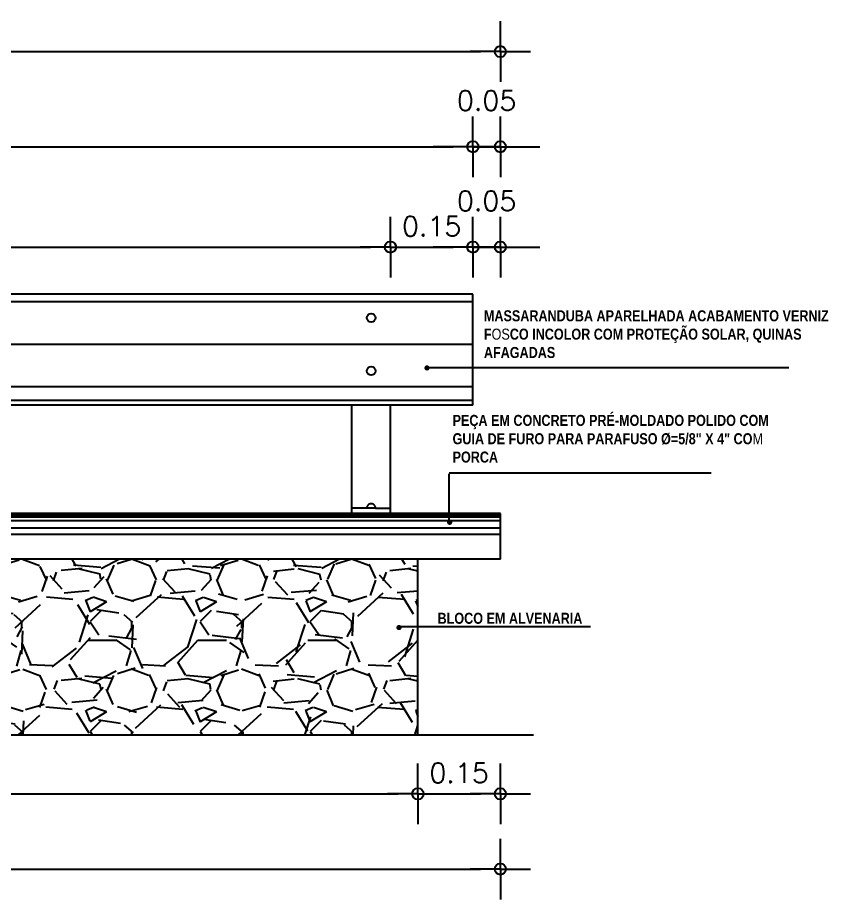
# Model space of a CAD drawing. Extents: x -599692 to 469028, y -9431878 to 9424999.
# Drawn here: x 2274.659 to 2276.133, y -423.668 to -422.065 of the extents above; entities that cross this region are included whole.
import ezdxf

# ---------------------------------------------------------------- set-up
doc = ezdxf.new("R2010")
doc.units = 0
doc.header["$LTSCALE"] = 0.5
doc.header["$MEASUREMENT"] = 0
doc.header["$PDMODE"] = 34
doc.linetypes.add('HIDDEN2', pattern=[0.1875, 0.125, -0.0625])
doc.layers.get('0').update_dxf_attribs({"linetype": 'CONTINUOUS'})
doc.layers.get('DEFPOINTS').update_dxf_attribs({"linetype": 'CONTINUOUS'})
for name, color, linetype in [('02', 9, 'CONTINUOUS'), ('COTAS', 2, 'CONTINUOUS'), ('HACHURA', 253, 'CONTINUOUS'), ('HACHURA1', 8, 'CONTINUOUS'), ('P1', 1, 'CONTINUOUS'), ('P3', 3, 'CONTINUOUS'), ('P4', 6, 'CONTINUOUS'), ('P6', 4, 'CONTINUOUS'), ('TEXTO', 3, 'CONTINUOUS')]:
    doc.layers.add(name, color=color, linetype=linetype)
doc.styles.add('ARIAL', font='ARIALNB.TTF')
doc.styles.add('ROMANS', font='romans')
doc.dimstyles.new('BOLA50$0', dxfattribs={"dimscale": 0.5, "dimtxt": 0.25, "dimasz": 0.18, "dimexe": 0.18, "dimexo": 0.0625, "dimgap": 0.1, "dimtad": 1, "dimzin": 0, "dimdsep": 46, "dimtxsty": 'ROMANS', "dimblk1": 'BOLA', "dimblk2": 'BOLA', "dimsah": 1, "dimcen": 0.09, "dimse1": 1, "dimse2": 1, "dimclrt": 256, "dimadec": 0, "dimazin": 0, "dimtfac": 1, "dimtofl": 0, "dimtmove": 2, "dimatfit": 3, "dimldrblk": 'BOLA', "dimfxl": 1, "dimtolj": 1, "dimtzin": 0, "dimarcsym": 0})

# ---------------------------------------------------------------- blocks, each defined once
blk = doc.blocks.new('BOLA')
for p, q in [((4.440892098500626e-16, -4.440892098500626e-16), (8.881784197001252e-16, 1.527739034554205)), ((0, 0), (-1.527739034554205, 0)), ((4.440892098500626e-16, -8.881784197001252e-16), (0, -1.527739034554206)), ((4.440892098500626e-16, -4.440892098500626e-16), (1.527739034554206, -4.440892098500626e-16))]:
    blk.add_line(p, q)
blk.add_circle((4.440892098500626e-16, -4.440892098500626e-16), 0.2837393192912923)
blk = doc.blocks.new('*D151')
at = {"layer": 'COTAS', "color": 253, "linetype": 'ByBlock', "lineweight": -2}
blk.add_line((2273.522700049094, -423.4762206501255), (2275.350700049093, -423.4762206501255), dxfattribs=at)
at = {"layer": 'DEFPOINTS', "color": 0}
for p in [(2273.486700049094, -423.0495621367787), (2275.386700049093, -423.3695621367787), (2275.386700049093, -423.4762206501255)]:
    blk.add_point(p, dxfattribs=at)
at = {"layer": 'COTAS', "color": 253, "lineweight": -2, "xscale": 0.036, "yscale": 0.036, "zscale": 0.036, "rotation": 180}
blk.add_blockref('BOLA', (2273.486700049094, -423.4762206501255), dxfattribs=at)
at = {"layer": 'COTAS', "color": 253, "lineweight": -2, "xscale": 0.036, "yscale": 0.036, "zscale": 0.036}
blk.add_blockref('BOLA', (2275.386700049093, -423.4762206501255), dxfattribs=at)
at = {"layer": 'COTAS', "insert": (2274.436700049093, -423.4382206501255), "char_height": 0.03599999999999999, "attachment_point": 5, "style": 'ROMANS'}
blk.add_mtext('\\A1;1.90', dxfattribs=at)
blk = doc.blocks.new('*D152')
at = {"layer": 'COTAS', "color": 253, "linetype": 'ByBlock', "lineweight": -2}
blk.add_line((2275.422700049093, -423.4762206501255), (2275.500700049093, -423.4762206501255), dxfattribs=at)
at = {"layer": 'DEFPOINTS', "color": 0}
for p in [(2275.536700049093, -423.0495621367787), (2275.386700049093, -423.3695621367787), (2275.536700049093, -423.4762206501255)]:
    blk.add_point(p, dxfattribs=at)
at = {"layer": 'COTAS', "color": 253, "lineweight": -2, "xscale": 0.036, "yscale": 0.036, "zscale": 0.036, "rotation": 180}
blk.add_blockref('BOLA', (2275.386700049093, -423.4762206501255), dxfattribs=at)
at = {"layer": 'COTAS', "color": 253, "lineweight": -2, "xscale": 0.036, "yscale": 0.036, "zscale": 0.036}
blk.add_blockref('BOLA', (2275.536700049093, -423.4762206501255), dxfattribs=at)
at = {"layer": 'COTAS', "insert": (2275.461700049093, -423.4382206501255), "char_height": 0.03599999999999999, "attachment_point": 5, "style": 'ROMANS'}
blk.add_mtext('\\A1;0.15', dxfattribs=at)
blk = doc.blocks.new('*D153')
at = {"layer": 'COTAS', "color": 253, "linetype": 'ByBlock', "lineweight": -2}
blk.add_line((2273.372700049094, -423.6131107060864), (2275.500700049093, -423.6131107060864), dxfattribs=at)
at = {"layer": 'DEFPOINTS', "color": 0}
for p in [(2273.336700049093, -423.0495621367787), (2275.536700049093, -423.0495621367787), (2275.536700049093, -423.6131107060864)]:
    blk.add_point(p, dxfattribs=at)
at = {"layer": 'COTAS', "color": 253, "lineweight": -2, "xscale": 0.036, "yscale": 0.036, "zscale": 0.036, "rotation": 180}
blk.add_blockref('BOLA', (2273.336700049093, -423.6131107060864), dxfattribs=at)
at = {"layer": 'COTAS', "color": 253, "lineweight": -2, "xscale": 0.036, "yscale": 0.036, "zscale": 0.036}
blk.add_blockref('BOLA', (2275.536700049093, -423.6131107060864), dxfattribs=at)
at = {"layer": 'COTAS', "insert": (2274.436700049093, -423.5751107060864), "char_height": 0.03599999999999999, "attachment_point": 5, "style": 'ROMANS'}
blk.add_mtext('\\A1;2.20', dxfattribs=at)
blk = doc.blocks.new('*D156')
at = {"layer": 'COTAS', "color": 253, "linetype": 'ByBlock', "lineweight": -2}
blk.add_line((2273.572700049093, -422.4822429789565), (2275.300700049093, -422.4822429789565), dxfattribs=at)
at = {"layer": 'DEFPOINTS', "color": 0}
for p in [(2275.336700049093, -422.4822429789565), (2273.536700049093, -422.7694000192367), (2275.336700049093, -422.7694000192367)]:
    blk.add_point(p, dxfattribs=at)
at = {"layer": 'COTAS', "color": 253, "lineweight": -2, "xscale": 0.036, "yscale": 0.036, "zscale": 0.036, "rotation": 180}
blk.add_blockref('BOLA', (2273.536700049093, -422.4822429789565), dxfattribs=at)
at = {"layer": 'COTAS', "color": 253, "lineweight": -2, "xscale": 0.036, "yscale": 0.036, "zscale": 0.036}
blk.add_blockref('BOLA', (2275.336700049093, -422.4822429789565), dxfattribs=at)
at = {"layer": 'COTAS', "insert": (2274.436700049093, -422.4442429789565), "char_height": 0.03599999999999999, "attachment_point": 5, "style": 'ROMANS'}
blk.add_mtext('\\A1;1.80', dxfattribs=at)
blk = doc.blocks.new('*D157')
at = {"layer": 'COTAS', "color": 253, "linetype": 'ByBlock', "lineweight": -2}
blk.add_line((2275.372700049094, -422.4822429789565), (2275.450700049093, -422.4822429789565), dxfattribs=at)
at = {"layer": 'DEFPOINTS', "color": 0}
for p in [(2275.486700049093, -422.4822429789565), (2275.336700049093, -422.7694000192367), (2275.486700049093, -422.7694000192367)]:
    blk.add_point(p, dxfattribs=at)
at = {"layer": 'COTAS', "color": 253, "lineweight": -2, "xscale": 0.036, "yscale": 0.036, "zscale": 0.036, "rotation": 180}
blk.add_blockref('BOLA', (2275.336700049093, -422.4822429789565), dxfattribs=at)
at = {"layer": 'COTAS', "color": 253, "lineweight": -2, "xscale": 0.036, "yscale": 0.036, "zscale": 0.036}
blk.add_blockref('BOLA', (2275.486700049093, -422.4822429789565), dxfattribs=at)
at = {"layer": 'COTAS', "insert": (2275.411700049093, -422.4442429789565), "char_height": 0.03599999999999999, "attachment_point": 5, "style": 'ROMANS'}
blk.add_mtext('\\A1;0.15', dxfattribs=at)
blk = doc.blocks.new('*D158')
at = {"layer": 'COTAS', "color": 253, "linetype": 'ByBlock', "lineweight": -2}
for p, q in [((2275.450700049093, -422.4822429789565), (2275.414700049093, -422.4822429789565)), ((2275.572700049093, -422.4822429789565), (2275.608700049093, -422.4822429789565))]:
    blk.add_line(p, q, dxfattribs=at)
at = {"layer": 'DEFPOINTS', "color": 0}
for p in [(2275.536700049093, -422.4822429789565), (2275.486700049093, -422.7694000192367), (2275.536700049093, -422.9665621367787)]:
    blk.add_point(p, dxfattribs=at)
at = {"layer": 'COTAS', "color": 253, "lineweight": -2, "xscale": 0.036, "yscale": 0.036, "zscale": 0.036}
blk.add_blockref('BOLA', (2275.486700049093, -422.4822429789565), dxfattribs=at)
at = {"layer": 'COTAS', "color": 253, "lineweight": -2, "xscale": 0.036, "yscale": 0.036, "zscale": 0.036, "rotation": 180}
blk.add_blockref('BOLA', (2275.536700049093, -422.4822429789565), dxfattribs=at)
at = {"layer": 'COTAS', "insert": (2275.511700049093, -422.3982429789565), "char_height": 0.03599999999999999, "attachment_point": 5, "style": 'ROMANS'}
blk.add_mtext('\\A1;0.05', dxfattribs=at)
blk = doc.blocks.new('*D160')
at = {"layer": 'COTAS', "color": 253, "linetype": 'ByBlock', "lineweight": -2}
blk.add_line((2273.422700049094, -422.2997793771428), (2275.450700049093, -422.2997793771428), dxfattribs=at)
at = {"layer": 'DEFPOINTS', "color": 0}
for p in [(2275.486700049094, -422.2997793771428), (2273.386700049094, -422.7694000192367), (2275.486700049094, -422.7694000192367)]:
    blk.add_point(p, dxfattribs=at)
at = {"layer": 'COTAS', "color": 253, "lineweight": -2, "xscale": 0.036, "yscale": 0.036, "zscale": 0.036, "rotation": 180}
blk.add_blockref('BOLA', (2273.386700049094, -422.2997793771428), dxfattribs=at)
at = {"layer": 'COTAS', "color": 253, "lineweight": -2, "xscale": 0.036, "yscale": 0.036, "zscale": 0.036}
blk.add_blockref('BOLA', (2275.486700049094, -422.2997793771428), dxfattribs=at)
at = {"layer": 'COTAS', "insert": (2274.436700049094, -422.2617793771428), "char_height": 0.03599999999999999, "attachment_point": 5, "style": 'ROMANS'}
blk.add_mtext('\\A1;2.10', dxfattribs=at)
blk = doc.blocks.new('*D161')
at = {"layer": 'COTAS', "color": 253, "linetype": 'ByBlock', "lineweight": -2}
for p, q in [((2275.450700049093, -422.2997793771428), (2275.414700049093, -422.2997793771428)), ((2275.572700049093, -422.2997793771428), (2275.608700049093, -422.2997793771428))]:
    blk.add_line(p, q, dxfattribs=at)
at = {"layer": 'DEFPOINTS', "color": 0}
for p in [(2275.536700049093, -422.2997793771428), (2275.486700049094, -422.7694000192367), (2275.536700049093, -422.9665621367787)]:
    blk.add_point(p, dxfattribs=at)
at = {"layer": 'COTAS', "color": 253, "lineweight": -2, "xscale": 0.036, "yscale": 0.036, "zscale": 0.036}
blk.add_blockref('BOLA', (2275.486700049094, -422.2997793771428), dxfattribs=at)
at = {"layer": 'COTAS', "color": 253, "lineweight": -2, "xscale": 0.036, "yscale": 0.036, "zscale": 0.036, "rotation": 180}
blk.add_blockref('BOLA', (2275.536700049093, -422.2997793771428), dxfattribs=at)
at = {"layer": 'COTAS', "insert": (2275.511700049094, -422.2157793771428), "char_height": 0.03599999999999999, "attachment_point": 5, "style": 'ROMANS'}
blk.add_mtext('\\A1;0.05', dxfattribs=at)
blk = doc.blocks.new('*D162')
at = {"layer": 'COTAS', "color": 253, "linetype": 'ByBlock', "lineweight": -2}
blk.add_line((2273.372700049094, -422.1265490773731), (2275.500700049093, -422.1265490773731), dxfattribs=at)
at = {"layer": 'DEFPOINTS', "color": 0}
for p in [(2275.536700049093, -422.1265490773731), (2273.336700049093, -422.9665621367787), (2275.536700049093, -422.9731871367787)]:
    blk.add_point(p, dxfattribs=at)
at = {"layer": 'COTAS', "color": 253, "lineweight": -2, "xscale": 0.036, "yscale": 0.036, "zscale": 0.036, "rotation": 180}
blk.add_blockref('BOLA', (2273.336700049093, -422.1265490773731), dxfattribs=at)
at = {"layer": 'COTAS', "color": 253, "lineweight": -2, "xscale": 0.036, "yscale": 0.036, "zscale": 0.036}
blk.add_blockref('BOLA', (2275.536700049093, -422.1265490773731), dxfattribs=at)
at = {"layer": 'COTAS', "insert": (2274.436700049093, -422.088549077373), "char_height": 0.03599999999999999, "attachment_point": 5, "style": 'ROMANS'}
blk.add_mtext('\\A1;2.20', dxfattribs=at)

msp = doc.modelspace()

# ---------------------------------------------------------------- hatches: boundary and pattern name
at = {"layer": 'HACHURA'}
h = msp.add_hatch(dxfattribs=at)
h.set_pattern_fill('GRAVEL', color=256, scale=0.2)
h.set_pattern_definition([(228.012787504, (1178.809200851698, -67.48838397980289), (-1.600000000000013, -1.800000000000001), [0.0269072, -2.66381760941474]), (184.969740728, (1178.791200851698, -67.50838397980289), (2.399999999999995, 0.200000000000007), [0.0461736, -4.571184952245999]), (132.510447078, (1178.745200851698, -67.51238397980289), (2.000000000000024, -2.199999999999973), [0.03255759999999999, -3.223206519219939]), (267.273689006, (1178.667200851698, -67.56238397980289), (0.2000000000000048, 4.000000000000004), [0.04204759999999997, -4.162711608325796]), (292.833654178, (1178.665200851698, -67.60438397980289), (-0.9999999999999978, 2.400000000000006), [0.04123099999999997, -4.081874625617656]), (357.273689006, (1178.681200851698, -67.6423839798029), (-4.000000000000004, 0.2000000000000051), [0.04204759999999997, -4.162711608325796]), (37.6942404667, (1178.723200851698, -67.6443839798029), (-2.6, -1.999999999999995), [0.0556058, -5.5049697097832]), (72.2553283749, (1178.767200851698, -67.61038397980289), (1.400000000000006, 4.400000000000001), [0.05249759999999997, -5.197264299362675]), (121.429565615, (1178.783200851698, -67.5603839798029), (-1.600000000000004, 2.599999999999998), [0.04218999999999998, -4.176814621945797]), (175.236358309, (1178.761200851698, -67.52438397980289), (2.199999999999997, -0.2000000000000076), [0.04816640000000001, -2.36015251575846]), (222.397437798, (1178.713200851698, -67.52038397980289), (-2.399999999999993, -2.199999999999994), [0.0622896, -6.16667500095898]), (138.814074834, (1178.865200851698, -67.5643839798029), (-1.400000000000007, 1.2), [0.02126019999999998, -2.104768962546938]), (171.46923439, (1178.849200851698, -67.55038397980289), (2.6, -0.399999999999999), [0.0404474, -4.0043022832314]), (225, (1178.809200851698, -67.54438397980289), (-2.220446049250313e-17, -0.1999999999999866), [0.0282842, -0.25455851247462]), (203.198590514, (1178.795200851698, -67.52038397980289), (0.9999999999999979, 0.3999999999999951), [0.0152316, -1.50792302117278]), (291.801409486, (1178.781200851698, -67.52638397980289), (-0.1999999999999368, 0.6000000000000205), [0.0215406, -1.0554923614269]), (30.9637565321, (1178.789200851698, -67.5463839798029), (0.6000000000000106, 0.3999999999999959), [0.03498579999999998, -1.131204578969059]), (161.565051177, (1178.819200851698, -67.5283839798029), (0.4000000000000024, -0.1999999999999953), [0.02529819999999999, -0.6071573320336795]), (16.389540334, (1178.665200851698, -67.52638397980289), (1.999999999999993, 0.6000000000000089), [0.03544, -3.50856902933388]), (70.3461759419, (1178.699200851698, -67.5163839798029), (-0.8000000000002441, -2.200000000000679), [0.0297322, -2.9434815494638]), (293.198590514, (1178.819200851698, -67.48838397980289), (-0.3999999999999941, 0.9999999999999982), [0.030463, -1.49269162117278]), (343.610459666, (1178.831200851698, -67.5163839798029), (-1.999999999999993, 0.6000000000000087), [0.03543999999999996, -3.508569029333798]), (339.44395478, (1178.665200851698, -67.6503839798029), (-1.000000000000007, 0.4000000000000049), [0.03417599999999997, -1.674624749063499]), (294.775140569, (1178.697200851698, -67.6623839798029), (-1.000000000000001, 2.200000000000001), [0.0286356, -2.8349286126552]), (66.8014094864, (1178.821200851698, -67.6883839798029), (0.3999999999999962, 0.999999999999994), [0.030463, -1.49269162117278]), (17.3540246363, (1178.833200851697, -67.6603839798029), (-2.599999999999996, -0.7999999999999926), [0.0335262, -3.319084722848]), (69.44395478040002, (1178.723200851698, -67.6883839798029), (-0.4000000000000015, -0.999999999999991), [0.01708799999999999, -1.691712749063499]), (101.309932474, (1178.809200851698, -67.6883839798029), (-0.1999999999999928, 0.8000000000000025), [0.010198, -1.00960590271856]), (165.963756532, (1178.807200851698, -67.67838397980289), (0.5999999999999918, -0.2000000000000003), [0.041231, -0.7833901251235401]), (186.009005957, (1178.767200851698, -67.6683839798029), (2.000000000000009, 0.1999999999999966), [0.03821, -3.782784634908561]), (303.690067526, (1178.789200851698, -67.5643839798029), (-0.1999999999999975, 0.3999999999999972), [0.02884439999999998, -0.6922658550927995]), (353.157226587, (1178.805200851698, -67.5883839798029), (3.400000000000003, -0.4000000000000106), [0.05035880000000001, -4.98551252480566]), (60.9453959009, (1178.855200851698, -67.5943839798029), (-0.7999999999999952, -1.399999999999995), [0.0205912, -2.0385348281974]), (90, (1178.865200851698, -67.5763839798029), (-0.2, 0.2), [0.012, -0.188]), (120.256437164, (1178.763200851698, -67.6623839798029), (0.8000000000000018, -1.400000000000002), [0.0277848, -2.750703997889961]), (48.01278750420001, (1178.749200851698, -67.6383839798029), (1.6, 1.799999999999995), [0.0538144, -2.63691040941474]), (0, (1178.785200851697, -67.59838397980289), (0.2, 0.2), [0.052, -0.148]), (325.3048464690001, (1178.837200851698, -67.59838397980289), (2.000000000000028, -1.399999999999965), [0.03162279999999996, -3.130654860168398]), (254.054604099, (1178.863200851698, -67.61638397980289), (-0.2000000000000076, -0.8000000000000009), [0.0291204, -1.4269015778561]), (207.645975364, (1178.855200851698, -67.6443839798029), (-3.79999999999999, -2.00000000000001), [0.047413, -4.69389483645188]), (175.42607874, (1178.813200851698, -67.6663839798029), (-2.599999999999991, 0.2000000000000003), [0.0501598, -4.96581468159378])])
h.paths.add_polyline_path([(2275.386700049093, -423.3695621367787), (2275.386700049093, -423.0495621367787), (2273.486700049094, -423.0495621367787), (2273.486700049094, -423.3695621367787)])
at = {"layer": 'P1'}
for points in [[(2275.408077871897, -422.7018944416458, 1), (2275.398498337893, -422.7018944416458, 1)], [(2275.449314091102, -422.982599315631, 1), (2275.439734557098, -422.982599315631, 1)], [(2275.357127776751, -423.173856923609, 1), (2275.347548242747, -423.173856923609, 1)]]:
    msp.add_hatch(color=256, dxfattribs=at).paths.add_polyline_path(points)

# ---------------------------------------------------------------- linework, layer by layer
at = {"layer": '02'}
for p, q in [((2275.001700049093, -422.5676738254905), (2275.001700049093, -422.566554152042)), ((2275.071700049093, -422.5676738254905), (2275.071700049093, -422.566554152042)), ((2275.486700049094, -422.6590900272173), (2273.386700049094, -422.6590900272172)), ((2275.486700049094, -422.7694000192367), (2273.386700049094, -422.7694000192367)), ((2275.266700049094, -422.9665621367787), (2275.266700049094, -422.7694000192367)), ((2275.336700049093, -422.9665621367787), (2275.336700049093, -422.7694000192367)), ((2275.486700049093, -422.7694000192367), (2275.486700049093, -422.7608589907483)), ((2275.386700049093, -423.3695621367787), (2275.386700049093, -423.0495621367787))]:
    msp.add_line(p, q, dxfattribs=at)
at = {"layer": 'HACHURA1', "color": 8, "linetype": 'HIDDEN2', "ltscale": 0.3}
for p, q in [((2275.293800049093, -422.9565621367786), (2275.266700049094, -422.9565621367786)), ((2275.309600049093, -422.9565621367786), (2275.293800049093, -422.9565621367786)), ((2275.309600049093, -422.9565621367786), (2275.336700049093, -422.9565621367786))]:
    msp.add_line(p, q, dxfattribs=at)
at = {"layer": 'HACHURA1'}
for p, q in [((2275.536700049093, -422.9682183867787), (2273.336700049093, -422.9682183867787)), ((2275.536700049093, -422.9698746367787), (2273.336700049093, -422.9698746367787)), ((2275.536700049093, -422.9731871367787), (2273.336700049093, -422.9731871367787)), ((2275.536700049093, -422.9798121367787), (2273.336700049093, -422.9798121367787)), ((2275.536700049093, -422.9930621367788), (2273.336700049093, -422.9930621367788)), ((2275.536700049093, -423.0044453501051), (2273.336700049093, -423.0044453501051))]:
    msp.add_line(p, q, dxfattribs=at)
at = {"layer": 'HACHURA1', "color": 8, "linetype": 'HIDDEN2', "ltscale": 0.3}
msp.add_arc((2275.301700049094, -422.9565621367786), 0.0079, 359.999999999987, 180.000000000013, dxfattribs=at)
at = {"layer": 'P1'}
for p, q in [((2275.405225669361, -422.7007799868409), (2276.061226319871, -422.7007799868409)), ((2275.443333528862, -422.8927632683136), (2275.920087783205, -422.8927632683136)), ((2275.443333528862, -422.9815888528325), (2275.443333528862, -422.8944569287293)), ((2275.700858358406, -423.1727424688041), (2275.354275574216, -423.1727424688041))]:
    msp.add_line(p, q, dxfattribs=at)
at = {"layer": 'P3'}
for p, q in [((2275.486700049094, -422.5676738254905), (2273.386700049094, -422.5676738254904)), ((2275.486700049093, -422.5818159611143), (2275.486700049093, -422.5676738254905)), ((2275.486700049093, -422.7608589907483), (2275.486700049093, -422.7363640933205)), ((2275.486700049094, -422.7608589907483), (2273.386700049094, -422.7608589907483))]:
    msp.add_line(p, q, dxfattribs=at)
for centre in [(2275.301700049094, -422.6107937359029), (2275.301700049094, -422.7073863185318)]:
    msp.add_circle(centre, 0.0079, dxfattribs=at)
at = {"layer": 'P4'}
for p, q in [((2275.486700049094, -422.5818159611143), (2273.386700049094, -422.5818159611143)), ((2275.486700049093, -422.7363640933205), (2275.486700049093, -422.5818159611143)), ((2275.486700049094, -422.7363640933205), (2273.386700049094, -422.7363640933205)), ((2275.536700049093, -422.9665621367787), (2273.336700049093, -422.9665621367787)), ((2275.536700049093, -423.0495621367787), (2275.536700049093, -422.9665621367787)), ((2275.536700049093, -423.0495621367787), (2273.336700049093, -423.0495621367787))]:
    msp.add_line(p, q, dxfattribs=at)
at = {"layer": 'P6'}
msp.add_line((2275.596753347364, -423.3695621367787), (2273.206875332161, -423.3695621367787), dxfattribs=at)

# ---------------------------------------------------------------- texts
at = {"layer": 'TEXTO', "char_height": 0.02, "attachment_point": 1, "style": 'ARIAL'}
for s, insert, width in [('MASSARANDUBA APARELHADA ACABAMENTO VERNIZ F{\\fArial Narrow|b0|i0|c0|p34;OS}CO INCOLOR COM PROTEÇÃO SOLAR, QUINAS AFAGADAS', (2275.506785821809, -422.5970672836789), 0.6657777777777778), ('PEÇA EM CONCRETO PRÉ-MOLDADO POLIDO COM GUIA DE FURO PARA PARAFUSO %%c=5/8" X 4" CO{\\fArial Narrow|b0|i0|c0|p34;M} PORCA', (2275.44977809693, -422.7872316114911), 0.6191111111111112), ('BLOCO EM ALVENARIA ', (2275.422461838795, -423.1470333135192), 0.5778)]:
    msp.add_mtext(s, dxfattribs=dict(at, insert=insert, width=width))

# ---------------------------------------------------------------- dimensions: what is measured, and where the dimension line sits
at = {"layer": 'COTAS'}
for base, p1, p2, picture, middle in [((2275.536700049093, -422.1265490773731), (2273.336700049093, -422.9665621367787), (2275.536700049093, -422.9731871367787), '*D162', (2274.436700049093, -422.088549077373)), ((2275.536700049093, -422.2997793771428), (2275.486700049094, -422.7694000192367), (2275.536700049093, -422.9665621367787), '*D161', (2275.511700049094, -422.2157793771428)), ((2275.486700049094, -422.2997793771428), (2273.386700049094, -422.7694000192367), (2275.486700049094, -422.7694000192367), '*D160', (2274.436700049094, -422.2617793771428)), ((2275.536700049093, -422.4822429789565), (2275.486700049093, -422.7694000192367), (2275.536700049093, -422.9665621367787), '*D158', (2275.511700049093, -422.3982429789565)), ((2275.336700049093, -422.4822429789565), (2273.536700049093, -422.7694000192367), (2275.336700049093, -422.7694000192367), '*D156', (2274.436700049093, -422.4442429789565)), ((2275.486700049093, -422.4822429789565), (2275.336700049093, -422.7694000192367), (2275.486700049093, -422.7694000192367), '*D157', (2275.411700049093, -422.4442429789565)), ((2275.536700049093, -423.6131107060864), (2273.336700049093, -423.0495621367787), (2275.536700049093, -423.0495621367787), '*D153', (2274.436700049093, -423.5751107060864)), ((2275.386700049093, -423.4762206501255), (2273.486700049094, -423.0495621367787), (2275.386700049093, -423.3695621367787), '*D151', (2274.436700049093, -423.4382206501255)), ((2275.536700049093, -423.4762206501255), (2275.386700049093, -423.3695621367787), (2275.536700049093, -423.0495621367787), '*D152', (2275.461700049093, -423.4382206501255))]:
    dim = msp.add_linear_dim(base=base, p1=p1, p2=p2, dimstyle='BOLA50$0', override={"dimscale": 0.2, "dimtxt": 0.1799999999999999, "dimclrd": 253, "dimfxl": 4, "dimfxlon": 1, "dimarcsym": 1}, dxfattribs=at)
    dim.commit()
    dim.dimension.update_dxf_attribs({"geometry": picture, "text_midpoint": middle})

doc.saveas('drawing.dxf')
